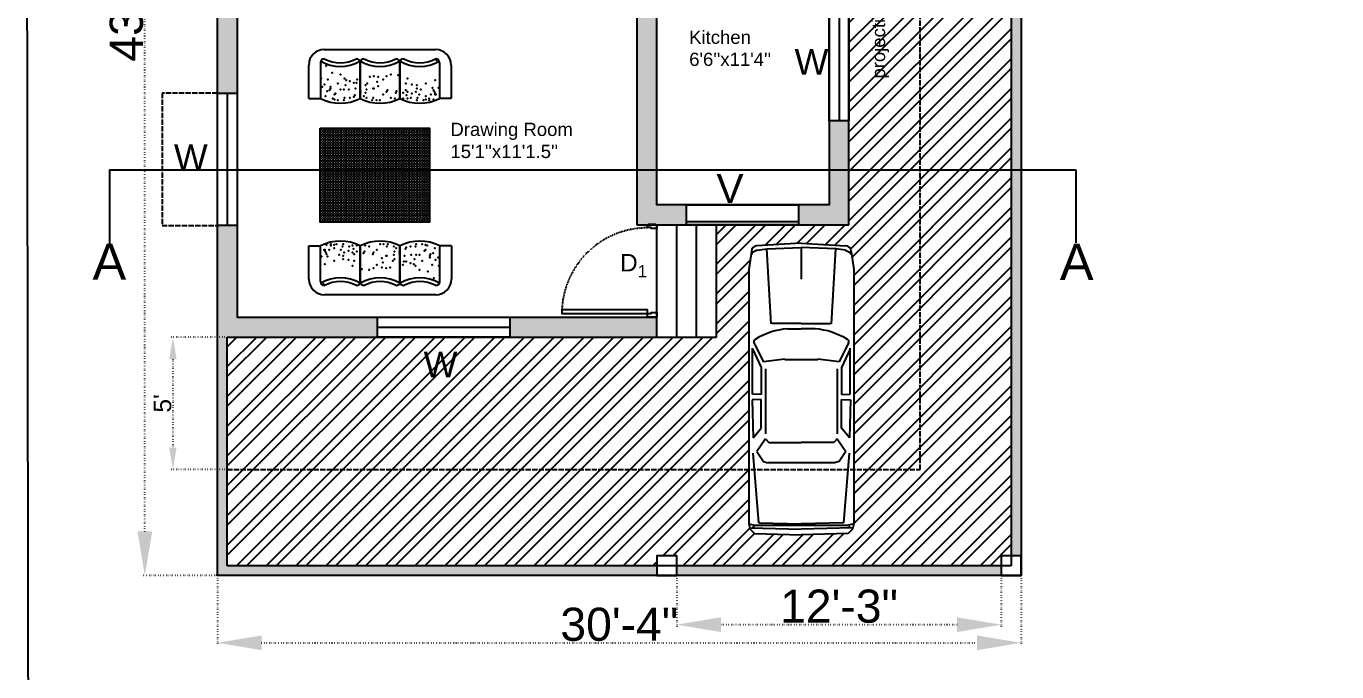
# Model space of a CAD drawing. Header units: millimetres. Extents: x 1028 to 3951, y -866 to 975.
# Drawn here: x 2696 to 3289, y 340 to 632 of the extents above; entities that cross this region are included whole.
import ezdxf

# ---------------------------------------------------------------- set-up
doc = ezdxf.new("R2010")
doc.units = ezdxf.units.MM
for name, pattern in [('ACAD_ISO02W100', [15, 12, -3]), ('ACAD_ISO07W100', [3, 0, -3]), ('HIDDEN4', [0.09375, 0.0625, -0.03125])]:
    doc.linetypes.add(name, pattern=pattern)
doc.layers.get('Defpoints').update_dxf_attribs({"color": 6})
for name, color, linetype in [('column', 84, 'Continuous'), ('dimenction', 4, 'Continuous'), ('key words', 181, 'Continuous'), ('stares cass', 10, 'Continuous'), ('text', 6, 'Continuous'), ('wall', 15, 'Continuous'), ('windows', 50, 'Continuous')]:
    doc.layers.add(name, color=color, linetype=linetype)
doc.styles.get("Standard").update_dxf_attribs({"font": 'arial.ttf'})
doc.dimstyles.new('0', dxfattribs={"dimtxt": 2.5, "dimasz": 2.5, "dimexe": 1.25, "dimexo": 0.625, "dimtad": 1, "dimlunit": 4, "dimtxsty": 'Standard', "dimcen": 2.5, "dimclrt": 256, "dimadec": 0, "dimazin": 0, "dimtfac": 1, "dimtmove": 0, "dimatfit": 3, "dimfxl": 1, "dimarcsym": 0})

# ---------------------------------------------------------------- blocks, each defined once
blk = doc.blocks.new('A$C7CE94E22')
for p, q in [((152, 1880), (483, 1930)), ((483, 1930), (5156, 1930)), ((5156, 1933), (5182, 1831)), ((5156, 1930), (5258, 1905)), ((0, 965), (46, 1783)), ((127, 1778), (102, 1600)), ((127, 1778), (164, 1852)), ((1833, 1835), (2182, 1660)), ((2773, 1863), (1928, 1862)), ((1942, 1862), (2286, 1702)), ((2286, 1702), (2779, 1702)), ((2779, 1702), (2773, 1863)), ((2870, 1702), (2876, 1867)), ((3404, 1702), (2870, 1702)), ((2876, 1867), (3576, 1852)), ((3576, 1852), (3403, 1708)), ((3594, 1625), (3831, 1786)), ((3831, 1786), (4011, 1659)), ((5140, 1747), (3861, 1854)), ((5140, 1747), (5156, 965)), ((5182, 1831), (5232, 1856)), ((5182, 102), (5182, 1829)), ((5232, 1905), (5258, 965)), ((5258, 1905), (5334, 1829)), ((5334, 1829), (5359, 965)), ((102, 1600), (76, 965)), ((1480, 1518), (102, 1600)), ((1473, 965), (1473, 1499)), ((2311, 1626), (3505, 1626)), ((3594, 1625), (3664, 1563)), ((3664, 1563), (3664, 965)), ((4011, 1659), (4037, 1577)), ((4037, 1577), (4037, 356)), ((1575, 1219), (1575, 965)), ((2134, 660), (2134, 1270)), ((0, 965), (46, 147)), ((102, 330), (76, 965)), ((76, 965), (660, 965)), ((1473, 965), (1473, 432)), ((1575, 711), (1575, 965)), ((3664, 368), (3664, 965)), ((5140, 183), (5156, 965)), ((5232, 25), (5258, 965)), ((5334, 102), (5359, 965)), ((1480, 412), (102, 330)), ((127, 152), (102, 330)), ((1833, 95), (2182, 270)), ((2311, 305), (3505, 305)), ((3594, 305), (3664, 368)), ((3594, 305), (3831, 145)), ((3831, 145), (4011, 272)), ((4011, 272), (4037, 353)), ((127, 152), (164, 79)), ((152, 51), (483, 0)), ((2773, 68), (1928, 69)), ((1942, 69), (2286, 229)), ((2286, 229), (2779, 228)), ((2779, 228), (2773, 68)), ((3404, 229), (2870, 229)), ((2870, 229), (2876, 64)), ((2876, 64), (3576, 79)), ((3576, 79), (3403, 223)), ((5140, 186), (3861, 78)), ((5156, 0), (5182, 102)), ((5156, 0), (5258, 25)), ((5182, 102), (5232, 76)), ((5258, 25), (5334, 102)), ((483, 0), (5156, 0))]:
    blk.add_line(p, q)
for centre, radius, start, end in [((147, 1778), 102, 90, 176.9872), ((209, 1829), 50.8, 90, 153.4349), ((2929, 1102), 1362, 148.4362, 175.0621), ((1813, 1788), 50.8, 66.8743, 148.4362), ((11711, 276), 9629, 171.733, 174.0736), ((2929, 828), 1362, 184.9379, 211.5638), ((11711, 1655), 9629, 185.9264, 188.267), ((147, 152), 102, 183.0128, 270), ((209, 102), 50.8, 206.5651, 270), ((1813, 142), 50.8, 211.5638, 293.1257)]:
    blk.add_arc(centre, radius, start, end)
blk = doc.blocks.new('A$C47695EF5')
for p, q in [((0.2, 0.69), (1.63, 0.69)), ((0.2, 0.69), (1.63, 0.69)), ((0.15, 0.52), (0.15, 0.06)), ((0.15, 0.52), (0.15, 0.06)), ((0.159, 0.548), (0.161, 0.545)), ((0.159, 0.548), (0.161, 0.545)), ((0.66, 0.52), (0.66, 0.06)), ((0.66, 0.06), (0.66, 0.52)), ((0.66, 0.52), (0.66, 0.06)), ((0.66, 0.06), (0.66, 0.52)), ((1.17, 0.52), (1.17, 0.06)), ((1.17, 0.06), (1.17, 0.52)), ((1.17, 0.52), (1.17, 0.06)), ((1.17, 0.06), (1.17, 0.52)), ((1.626, 0.565), (1.646, 0.545)), ((1.68, 0.52), (1.68, 0.06)), ((1.68, 0.52), (1.68, 0.06)), ((0, 0.06), (0, 0.49)), ((0, 0.06), (0, 0.49)), ((1.83, 0.49), (1.83, 0.06)), ((1.83, 0.49), (1.83, 0.06)), ((0, 0.06), (0.15, 0.06)), ((0, 0.06), (0.15, 0.06)), ((1.83, 0.06), (1.68, 0.06)), ((1.83, 0.06), (1.68, 0.06))]:
    blk.add_line(p, q)
for centre, radius, start, end in [((0.2, 0.49), 0.2, 90, 180), ((0.2, 0.49), 0.2, 90, 180), ((1.63, 0.49), 0.2, 0, 90), ((1.63, 0.49), 0.2, 0, 90), ((0.2, 0.52), 0.05, 90, 180), ((0.2, 0.52), 0.05, 90, 180), ((0.405, 0.965), 0.495, 239.4911, 300.5089), ((0.405, 0.965), 0.495, 239.4911, 300.5089), ((0.405, 0.965), 0.445, 242.5861, 297.4139), ((0.405, 0.965), 0.445, 242.5861, 297.4139), ((0.61, 0.52), 0.05, 0, 90), ((0.61, 0.52), 0.05, 0, 90), ((0.71, 0.52), 0.05, 90, 180), ((0.71, 0.52), 0.05, 90, 180), ((0.915, 0.965), 0.495, 239.4911, 300.5089), ((0.915, 0.965), 0.495, 239.4911, 300.5089), ((0.915, 0.965), 0.445, 242.5861, 297.4139), ((0.915, 0.965), 0.445, 242.5861, 297.4139), ((1.12, 0.52), 0.05, 0, 90), ((1.12, 0.52), 0.05, 0, 90), ((1.22, 0.52), 0.05, 90, 180), ((1.22, 0.52), 0.05, 90, 180), ((1.425, 0.965), 0.495, 239.4911, 300.5089), ((1.425, 0.965), 0.495, 239.4911, 300.5089), ((1.425, 0.965), 0.445, 242.5861, 297.4139), ((1.425, 0.965), 0.445, 242.5861, 297.4139), ((1.63, 0.52), 0.05, 0, 90), ((1.63, 0.52), 0.05, 0, 90), ((0.405, 0.572), 0.572, 243.519, 296.481), ((0.405, 0.572), 0.572, 243.519, 296.481), ((0.915, 0.572), 0.572, 243.519, 296.481), ((0.915, 0.572), 0.572, 243.519, 296.481), ((1.425, 0.572), 0.572, 243.519, 296.481), ((1.425, 0.572), 0.572, 243.519, 296.481)]:
    blk.add_arc(centre, radius, start, end)
for p in [(0.224, 0.478), (0.224, 0.478), (0.3, 0.392), (0.3, 0.392), (0.408, 0.37), (0.408, 0.37), (0.785, 0.338), (0.785, 0.338), (0.838, 0.349), (0.838, 0.349), (0.892, 0.338), (0.892, 0.338), (1, 0.349), (1, 0.349), (1.054, 0.37), (1.054, 0.37), (1.151, 0.36), (1.151, 0.36), (0.16, 0.317), (0.16, 0.317), (0.171, 0.209), (0.171, 0.209), (0.203, 0.241), (0.203, 0.241), (0.246, 0.306), (0.246, 0.306), (0.278, 0.209), (0.278, 0.209), (0.278, 0.187), (0.278, 0.187), (0.375, 0.252), (0.375, 0.252), (0.408, 0.177), (0.408, 0.177), (0.451, 0.177), (0.451, 0.177), (0.461, 0.317), (0.461, 0.317), (0.472, 0.23), (0.472, 0.23), (0.483, 0.295), (0.483, 0.295), (0.515, 0.177), (0.515, 0.177), (0.526, 0.284), (0.526, 0.284), (0.58, 0.263), (0.58, 0.263), (0.601, 0.187), (0.601, 0.187), (0.612, 0.263), (0.612, 0.263), (0.623, 0.306), (0.623, 0.306), (0.731, 0.23), (0.731, 0.23), (0.741, 0.177), (0.741, 0.177), (0.752, 0.252), (0.752, 0.252), (0.828, 0.187), (0.828, 0.187), (0.838, 0.187), (0.838, 0.187), (0.881, 0.273), (0.881, 0.273), (0.892, 0.22), (0.892, 0.22), (0.957, 0.306), (0.957, 0.306), (1.248, 0.252), (1.248, 0.252), (1.269, 0.317), (1.269, 0.317), (1.323, 0.241), (1.323, 0.241), (1.388, 0.23), (1.388, 0.23), (1.388, 0.187), (1.388, 0.187), (1.442, 0.177), (1.442, 0.177), (1.506, 0.252), (1.506, 0.252), (1.592, 0.198), (1.592, 0.198), (1.625, 0.295), (1.625, 0.295), (1.668, 0.198), (1.668, 0.198), (0.214, 0.09), (0.214, 0.09), (0.235, 0.155), (0.235, 0.155), (0.268, 0.166), (0.268, 0.166), (0.311, 0.058), (0.311, 0.058), (0.332, 0.112), (0.332, 0.112), (0.332, 0.047), (0.332, 0.047), (0.343, 0.123), (0.343, 0.123), (0.375, 0.037), (0.375, 0.037), (0.451, 0.037), (0.451, 0.037), (0.461, 0.069), (0.461, 0.069), (0.526, 0.069), (0.526, 0.069), (0.58, 0.08), (0.58, 0.08), (0.591, 0.101), (0.591, 0.101), (0.666, 0.155), (0.666, 0.155), (0.666, 0.134), (0.666, 0.134), (0.709, 0.09), (0.709, 0.09), (0.731, 0.134), (0.731, 0.134), (0.741, 0.069), (0.741, 0.069), (0.817, 0.037), (0.817, 0.037), (0.828, 0.069), (0.828, 0.069), (0.871, 0.037), (0.871, 0.037), (0.914, 0.037), (0.914, 0.037), (0.957, 0.112), (0.957, 0.112), (1, 0.144), (1, 0.144), (1.011, 0.166), (1.011, 0.166), (1.054, 0.069), (1.054, 0.069), (1.108, 0.058), (1.108, 0.058), (1.118, 0.134), (1.118, 0.134), (1.129, 0.155), (1.129, 0.155), (1.215, 0.134), (1.215, 0.134), (1.215, 0.058), (1.215, 0.058), (1.248, 0.166), (1.248, 0.166), (1.258, 0.101), (1.258, 0.101), (1.269, 0.144), (1.269, 0.144), (1.269, 0.058), (1.269, 0.058), (1.312, 0.069), (1.312, 0.069), (1.323, 0.123), (1.323, 0.123), (1.377, 0.144), (1.377, 0.144), (1.388, 0.037), (1.388, 0.037), (1.399, 0.069), (1.399, 0.069), (1.42, 0.112), (1.42, 0.112), (1.474, 0.037), (1.474, 0.037), (1.506, 0.09), (1.506, 0.09), (1.506, 0.047), (1.506, 0.047), (1.549, 0.058), (1.549, 0.058), (1.549, 0.037), (1.549, 0.037), (1.571, 0.112), (1.571, 0.112), (1.603, 0.166), (1.603, 0.166), (1.603, 0.047), (1.603, 0.047), (1.614, 0.144), (1.614, 0.144), (1.625, 0.123), (1.625, 0.123), (1.625, 0.112), (1.625, 0.112), (1.635, 0.112), (1.635, 0.112)]:
    blk.add_point(p)
blk = doc.blocks.new('*D12')
at = {"layer": 'Defpoints', "color": 0, "linetype": 'ACAD_ISO07W100', "ltscale": 0.2, "transparency": 16777216}
for p in [(2782.2, 383.43), (3146.2, 383.43), (3146.2, 353.01)]:
    blk.add_point(p, dxfattribs=at)
at = {"layer": 'dimenction', "color": 0, "linetype": 'ACAD_ISO07W100', "lineweight": -2, "ltscale": 0.2, "transparency": 16777216}
for p, q in [((2782.2, 382.8), (2782.2, 351.76)), ((3146.2, 382.8), (3146.2, 351.76)), ((2802.2, 353.01), (3126.2, 353.01))]:
    blk.add_line(p, q, dxfattribs=at)
at = {"layer": 'dimenction', "color": 0, "linetype": 'ACAD_ISO07W100', "ltscale": 0.2, "transparency": 16777216}
for points in [[(2802.2, 356.35), (2802.2, 349.68), (2782.2, 353.01)], [(3126.2, 356.35), (3126.2, 349.68), (3146.2, 353.01)]]:
    blk.add_solid(points, dxfattribs=at)
at = {"layer": 'dimenction', "linetype": 'ACAD_ISO07W100', "ltscale": 0.2, "transparency": 16777216, "insert": (2964.2, 361.3), "char_height": 15, "attachment_point": 5}
blk.add_mtext('30\'-4"', dxfattribs=at)
blk = doc.blocks.new('*D13')
at = {"layer": 'Defpoints', "color": 0, "linetype": 'ACAD_ISO07W100', "ltscale": 0.2, "transparency": 16777216}
for p in [(2749.33, 902.43), (2782.2, 902.43), (2782.2, 383.43)]:
    blk.add_point(p, dxfattribs=at)
at = {"layer": 'dimenction', "color": 0, "linetype": 'ACAD_ISO07W100', "lineweight": -2, "ltscale": 0.2, "transparency": 16777216}
for p, q in [((2781.57, 902.43), (2748.08, 902.43)), ((2749.33, 403.43), (2749.33, 882.43)), ((2781.57, 383.43), (2748.08, 383.43))]:
    blk.add_line(p, q, dxfattribs=at)
at = {"layer": 'dimenction', "color": 0, "linetype": 'ACAD_ISO07W100', "ltscale": 0.2, "transparency": 16777216}
for points in [[(2746, 882.43), (2752.67, 882.43), (2749.33, 902.43)], [(2746, 403.43), (2752.67, 403.43), (2749.33, 383.43)]]:
    blk.add_solid(points, dxfattribs=at)
at = {"layer": 'dimenction', "linetype": 'ACAD_ISO07W100', "ltscale": 0.2, "transparency": 16777216, "insert": (2741.05, 642.93), "char_height": 15, "attachment_point": 5, "rotation": 90}
blk.add_mtext('43\'-3"', dxfattribs=at)
blk = doc.blocks.new('*D14')
at = {"layer": 'Defpoints', "color": 0, "linetype": 'ACAD_ISO07W100', "ltscale": 0.2, "transparency": 16777216}
for p in [(2990.2, 383.43), (3137.2, 383.43), (2990.2, 361.22)]:
    blk.add_point(p, dxfattribs=at)
at = {"layer": 'dimenction', "color": 0, "linetype": 'ACAD_ISO07W100', "lineweight": -2, "ltscale": 0.2, "transparency": 16777216}
for p, q in [((2990.2, 382.8), (2990.2, 359.97)), ((3137.2, 382.8), (3137.2, 359.97)), ((3117.2, 361.22), (3010.2, 361.22))]:
    blk.add_line(p, q, dxfattribs=at)
at = {"layer": 'dimenction', "color": 0, "linetype": 'ACAD_ISO07W100', "ltscale": 0.2, "transparency": 16777216}
for points in [[(3010.2, 364.56), (3010.2, 357.89), (2990.2, 361.22)], [(3117.2, 364.56), (3117.2, 357.89), (3137.2, 361.22)]]:
    blk.add_solid(points, dxfattribs=at)
at = {"layer": 'dimenction', "linetype": 'ACAD_ISO07W100', "ltscale": 0.2, "transparency": 16777216, "insert": (3063.7, 369.51), "char_height": 15, "attachment_point": 5}
blk.add_mtext('12\'-3"', dxfattribs=at)
blk = doc.blocks.new('*D15')
at = {"layer": 'Defpoints', "color": 0, "linetype": 'ACAD_ISO07W100', "ltscale": 0.2, "transparency": 16777216}
for p in [(2786.7, 491.43), (2762.06, 431.43), (2786.7, 431.43)]:
    blk.add_point(p, dxfattribs=at)
at = {"layer": 'dimenction', "color": 0, "linetype": 'ACAD_ISO07W100', "lineweight": -2, "ltscale": 0.2, "transparency": 16777216}
for p, q in [((2786.07, 491.43), (2760.81, 491.43)), ((2762.06, 481.43), (2762.06, 441.43)), ((2786.07, 431.43), (2760.81, 431.43))]:
    blk.add_line(p, q, dxfattribs=at)
at = {"layer": 'dimenction', "color": 0, "linetype": 'ACAD_ISO07W100', "ltscale": 0.2, "transparency": 16777216}
for points in [[(2760.39, 481.43), (2763.72, 481.43), (2762.06, 491.43)], [(2760.39, 441.43), (2763.72, 441.43), (2762.06, 431.43)]]:
    blk.add_solid(points, dxfattribs=at)
at = {"layer": 'dimenction', "linetype": 'ACAD_ISO07W100', "ltscale": 0.2, "transparency": 16777216, "insert": (2757.36, 461.43), "char_height": 8, "attachment_point": 5, "rotation": 90}
blk.add_mtext("5'", dxfattribs=at)

msp = doc.modelspace()

# ---------------------------------------------------------------- hatches: boundary and pattern name
at = {"true_color": 0x7aafdf}
h = msp.add_hatch(dxfattribs=at)
h.set_pattern_fill('CLAY', color=143)
h.set_pattern_definition([(0, (2725.6543, 349.681), (0, 4.7625), []), (0, (2725.6543, 350.475), (0, 4.7625), []), (0, (2725.6543, 351.2686), (0, 4.7625), []), (0, (2725.6543, 352.856), (0, 4.7625), [4.7625, -3.175])])
h.paths.add_polyline_path([(3146.197, 902.43), (2782.197, 902.43), (2782.197, 879.603), (2791.197, 879.603), (2791.197, 893.43), (2851.197, 893.43), (2851.197, 862.683), (2851.197, 862.683), (2851.197, 860.91), (2855.697, 860.91), (2855.697, 897.93), (2972.197, 897.93), (2972.197, 893.225), (2981.197, 893.225), (2981.197, 893.43), (3137.197, 893.43), (3137.197, 747.43), (3137.197, 738.43), (3141.697, 738.43), (3141.697, 700.035), (3146.197, 700.035)])
h.paths.add_polyline_path([(2791.197, 850.443), (2789.442, 850.443), (2782.197, 850.443), (2782.197, 827.658), (2791.197, 827.658), (2791.197, 831.93), (2851.197, 831.93), (2851.197, 830.727), (2851.197, 830.727), (2851.197, 829.236), (2855.697, 829.236), (2855.697, 839.634), (2851.197, 839.634), (2851.197, 837.861), (2851.197, 836.43), (2791.197, 836.43)], flags=17)
h.paths.add_polyline_path([(2791.197, 786.93), (2855.697, 786.93), (2867.273, 786.93), (2867.273, 795.93), (2855.697, 795.93), (2855.697, 811.344), (2851.197, 811.344), (2851.197, 809.854), (2851.197, 795.93), (2791.197, 795.93), (2791.197, 798.498), (2789.442, 798.498), (2782.197, 798.498), (2782.197, 602), (2791.197, 602)])
h.paths.add_polyline_path([(2940.388, 795.93), (2927.273, 795.93), (2927.273, 786.93), (2940.388, 786.93)], flags=17)
h.paths.add_polyline_path([(2981.197, 833.225), (2972.197, 833.225), (2972.197, 795.93), (2972.197, 779.239), (2981.197, 779.239)], flags=17)
h.paths.add_polyline_path([(2981.197, 738.43), (3034.256, 738.43), (3034.256, 747.43), (2981.197, 747.43), (2981.197, 751.172), (2972.197, 751.172), (2972.197, 738.43), (2972.197, 687.33), (2972.197, 683.588), (2981.197, 683.588), (2981.197, 687.33), (3059.197, 687.33), (3059.197, 649.42), (3068.197, 649.42), (3068.197, 696.33), (3068.197, 738.43), (3077.197, 738.43), (3077.197, 747.43), (3055.532, 747.43), (3055.532, 738.43), (3059.197, 738.43), (3059.197, 696.33), (2981.197, 696.33)])
h.paths.add_polyline_path([(2981.197, 655.521), (2972.197, 655.521), (2972.197, 642.93), (2972.197, 567.148), (2981.197, 567.148)])
h.paths.add_polyline_path([(2981.197, 567.148), (2972.197, 567.148), (2972.197, 542.326), (2977.403, 542.326), (2977.403, 542.582), (2981.197, 542.582), (2981.197, 542.33), (2994.697, 542.33), (2994.697, 551.33), (2981.197, 551.33)])
h.paths.add_polyline_path([(3068.197, 567.148), (3059.197, 567.148), (3059.197, 551.33), (3045.335, 551.33), (3045.335, 542.329), (3059.197, 542.33), (3068.197, 542.33)])
h.paths.add_polyline_path([(3068.197, 589.42), (3059.197, 589.42), (3059.197, 567.148), (3068.197, 567.148)])
h.paths.add_polyline_path([(3146.197, 700.035), (3141.697, 700.035), (3141.697, 567.148), (3146.197, 567.148)])
h.paths.add_polyline_path([(3146.197, 567.148), (3141.697, 567.148), (3141.697, 392.43), (3146.197, 392.43)])
h.paths.add_polyline_path([(3137.197, 387.93), (2990.197, 387.93), (2990.197, 383.43), (3137.197, 383.43)])
h.paths.add_polyline_path([(2981.197, 387.93), (2786.697, 387.93), (2786.697, 491.43), (2854.7, 491.43), (2854.7, 500.429), (2791.197, 500.43), (2791.197, 542), (2782.197, 542), (2782.197, 383.43), (2981.197, 383.43)])
h.paths.add_polyline_path([(2981.197, 500.427), (2914.7, 500.428), (2914.7, 491.43), (2981.197, 491.43)], flags=17)
at = {"true_color": 0x58ba48}
h = msp.add_hatch(dxfattribs=at)
h.set_pattern_fill('ANSI32', color=85)
h.set_pattern_definition([(45, (2725.654, 349.681), (-6.7352, 6.7352), []), (45, (2730.144, 349.681), (-6.7352, 6.7352), [])])
h.paths.add_polyline_path([(3068.197, 567.148), (3068.197, 542.33), (3059.197, 542.33), (3008.197, 542.327), (3008.197, 491.43), (2981.197, 491.43), (2786.697, 491.43), (2786.697, 387.93), (2981.197, 387.93), (2981.197, 392.43), (2990.197, 392.43), (2990.197, 387.93), (3137.197, 387.93), (3137.197, 392.43), (3141.697, 392.43), (3141.697, 567.148)])
h.paths.add_polyline_path([(3022.837, 522.082), (3024.091, 530.234, -0.410018), (3026.444, 532.845), (3046.619, 533.973), (3066.778, 532.846, -0.4119223), (3069.147, 530.234), (3070.401, 522.082), (3070.401, 406.913), (3070.398, 406.912), (3069.775, 404.423), (3067.898, 402.545), (3046.619, 401.92), (3025.34, 402.545), (3023.463, 404.423), (3022.837, 406.926)], flags=16)
h.paths.add_polyline_path([(3024.404, 463.108), (3028.47, 463.252), (3028.47, 450.304), (3024.781, 445.862)], flags=0)
h.paths.add_polyline_path([(3024.51, 465.64), (3024.529, 486.122), (3028.47, 477.647), (3028.455, 465.493)], flags=0)
h.paths.add_polyline_path([(3026.407, 439.577), (3030.353, 445.429), (3031.901, 443.702), (3046.619, 443.702), (3061.337, 443.702), (3062.885, 445.429), (3066.831, 439.577), (3063.703, 435.15), (3061.692, 434.51), (3031.546, 434.51), (3029.535, 435.15)], flags=0)
h.paths.add_polyline_path([(3025.34, 406.301), (3067.951, 406.301), (3068.592, 405.017), (3046.619, 404.423), (3024.698, 405.015)], flags=0)
h.paths.add_polyline_path([(3025.683, 490.377, -0.1130104), (3039.87, 495.171), (3046.619, 495.171), (3053.368, 495.171, -0.1130104), (3067.555, 490.377, -0.3717076), (3068.051, 488.819), (3063.746, 480.205, 0.0102129), (3054.129, 481.402), (3039.109, 481.402, 0.0102129), (3029.492, 480.205), (3025.254, 488.686, -0.4061319)], flags=0)
h.paths.add_polyline_path([(3030.973, 531.47), (3046.619, 532.095), (3062.265, 531.47), (3060.249, 497.674), (3046.619, 497.674), (3032.989, 497.674)], flags=0)
h.paths.add_polyline_path([(3064.769, 463.252), (3068.834, 463.108), (3068.457, 445.862), (3064.769, 450.304)], flags=0)
h.paths.add_polyline_path([(3064.783, 465.493), (3064.769, 477.647), (3068.71, 486.122), (3068.728, 465.64)], flags=0)
h.paths.add_polyline_path([(3141.697, 700.035), (3100.413, 700.035), (3100.413, 567.148), (3141.697, 567.148)], flags=17)
h.paths.add_polyline_path([(3100.413, 700.035), (3141.697, 700.035), (3141.697, 738.43), (3068.197, 738.43), (3068.197, 696.33), (3068.197, 567.148), (3100.413, 567.148)])
h.paths.add_polyline_path([(2872.458, 466.87), (2893.636, 466.87), (2893.636, 490.868), (2872.458, 490.868)], flags=24)
h.paths.add_polyline_path([(3087.871, 606.492), (3087.871, 662.289), (3075.507, 662.289), (3075.507, 606.492)], flags=24)
at = {"ltscale": 0.2, "true_color": 0xafd9aa}
h = msp.add_hatch(dxfattribs=at)
h.set_pattern_fill('ANGLE', color=9, scale=0.17)
h.set_pattern_definition([(0, (2562.7076, 139.018), (0, 1.18745), [0.8636, -0.32385]), (90, (2562.7076, 139.018), (-1.18745, 7e-17), [0.8636, -0.32385])])
h.paths.add_polyline_path([(2828.768, 586.026), (2828.768, 543.473), (2878.186, 543.473), (2878.186, 586.026)])

# ---------------------------------------------------------------- linework, layer by layer
at = {"color": 7, "true_color": 0xffffff}
msp.add_lwpolyline([(2695.624, 972.164), (3949.499, 975.366), (3950.966, -0.972), (2697.092, -4.174)], close=True, dxfattribs=at)
at = {"color": 7, "ltscale": 0.2, "true_color": 0xffffff}
msp.add_lwpolyline([(2828.768, 586.026), (2878.186, 586.026), (2878.186, 543.473), (2828.768, 543.473)], close=True, dxfattribs=at)
at = {"color": 30, "true_color": 0xf8991e}
for points in [[(2981.197, 542.326), (2981.197, 540.639), (2978.668, 540.639), (2978.668, 541.152), (2976.982, 541.152), (2976.982, 542.326)], [(2976.982, 542.326), (2981.197, 542.326)], [(2976.982, 500.686), (2976.982, 503.802), (2938.202, 503.802), (2938.202, 502.116), (2976.982, 502.116), (2978.668, 502.116), (2978.668, 502.629), (2981.197, 502.629), (2981.197, 500.686)], [(2976.982, 500.686), (2981.197, 500.686)]]:
    msp.add_lwpolyline(points, dxfattribs=at)
for points in [[(2980.775, 542.582), (2980.775, 542.326), (2977.403, 542.326), (2977.403, 542.582)], [(2980.775, 500.686), (2980.775, 500.43), (2977.403, 500.43), (2977.403, 500.686)]]:
    msp.add_lwpolyline(points, close=True, dxfattribs=at)
at = {"color": 30, "linetype": 'HIDDEN4', "true_color": 0xf8991e}
msp.add_arc((2976.982, 502.116), 38.816, 90, 177.510447, dxfattribs=at)
at = {"layer": 'column', "color": 85, "ltscale": 0.2, "true_color": 0x58ba48}
for points in [[(2981.197, 383.43), (2990.197, 383.43), (2990.197, 392.43), (2981.197, 392.43)], [(3137.197, 383.43), (3146.197, 383.43), (3146.197, 392.43), (3137.197, 392.43)]]:
    msp.add_lwpolyline(points, close=True, dxfattribs=at)
at = {"layer": 'dimenction', "color": 4, "linetype": 'ACAD_ISO02W100', "ltscale": 0.2}
for points in [[(3100.413, 431.43), (3100.413, 700.035), (3146.197, 700.035)], [(2782.197, 602), (2757.129, 602), (2757.129, 542), (2782.197, 542)], [(2786.697, 431.43), (3100.413, 431.43)]]:
    msp.add_lwpolyline(points, dxfattribs=at)
at = {"layer": 'dimenction', "color": 4, "ltscale": 0.2}
for points in [[(2733.295, 567.148), (3170.962, 567.148)], [(2733.295, 567.148), (2733.295, 533.547)], [(3170.962, 567.148), (3170.962, 534.148)]]:
    msp.add_lwpolyline(points, dxfattribs=at)
at = {"layer": 'stares cass', "color": 2, "ltscale": 0.2, "true_color": 0xf1eb1f}
for points in [[(3063.697, 649.42), (3063.697, 589.42)], [(2786.697, 602), (2786.697, 542)], [(2854.7, 495.93), (2914.7, 495.93)]]:
    msp.add_lwpolyline(points, dxfattribs=at)
at = {"layer": 'stares cass', "color": 1, "ltscale": 0.2}
for points in [[(2981.197, 491.43), (2981.197, 542.33), (2981.197, 542.33)], [(2981.197, 542.33), (3008.197, 542.33)], [(2990.197, 491.43), (2990.197, 542.33)], [(2999.197, 491.43), (2999.197, 542.33)], [(3008.197, 491.43), (3008.197, 542.33)], [(2981.197, 491.43), (3008.197, 491.43)]]:
    msp.add_lwpolyline(points, dxfattribs=at)
at = {"layer": 'wall', "color": 47, "ltscale": 0.2, "true_color": 0x7c6c5f}
for p, q in [((3141.697, 738.43), (3141.697, 387.93)), ((3068.197, 542.33), (3068.197, 696.33)), ((2981.197, 542.326), (3059.197, 542.33)), ((2981.197, 491.43), (2981.197, 542.326)), ((3059.197, 542.33), (3059.197, 542.33)), ((3059.197, 542.33), (3068.197, 542.33)), ((2791.197, 500.43), (2791.197, 500.43)), ((2786.697, 387.93), (2786.697, 491.43)), ((2786.697, 491.43), (2981.197, 491.43)), ((2981.197, 491.43), (2981.197, 491.43)), ((2981.197, 491.43), (2981.197, 491.43)), ((2981.197, 491.43), (2981.197, 491.43)), ((2981.197, 491.43), (2981.197, 491.43)), ((3141.697, 387.93), (2786.697, 387.93))]:
    msp.add_line(p, q, dxfattribs=at)
for points in [[(2782.197, 902.43), (3146.197, 902.43), (3146.197, 383.43), (2782.197, 383.43)], [(3059.197, 542.33), (3059.197, 542.33)], [(3068.197, 531.93), (3068.197, 531.93)]]:
    msp.add_lwpolyline(points, close=True, dxfattribs=at)
for points in [[(2791.197, 831.93), (2791.197, 795.93), (2851.197, 795.93), (2851.197, 811.344), (2855.697, 811.344), (2855.697, 795.93), (2940.388, 795.93), (2940.388, 786.93), (2855.697, 786.93), (2791.197, 786.93), (2791.197, 500.43), (2981.197, 500.427), (2981.197, 500.427), (2981.197, 500.427)], [(3059.197, 738.43), (3059.197, 696.33), (2981.197, 696.33), (2981.197, 738.43), (3034.256, 738.43), (3034.256, 747.43), (2981.197, 747.43), (2981.197, 751.172), (2972.197, 751.172), (2972.197, 738.43), (2972.197, 687.33), (2972.197, 683.588), (2981.197, 683.588), (2981.197, 687.33), (3059.197, 687.33), (3059.197, 687.33), (3059.197, 687.33), (3059.197, 551.33), (2981.197, 551.33), (2981.197, 655.521), (2972.197, 655.521), (2972.197, 642.93), (2972.197, 542.326)], [(2972.197, 542.326), (2981.197, 542.326)]]:
    msp.add_lwpolyline(points, dxfattribs=at)
at = {"layer": 'windows', "color": 2, "ltscale": 0.2, "true_color": 0xf1eb1f}
for points in [[(3059.197, 649.42), (3068.197, 649.42), (3068.197, 589.42), (3059.197, 589.42), (3059.197, 649.42)], [(2782.197, 602), (2791.197, 602), (2791.197, 542), (2782.197, 542), (2782.197, 602)], [(2994.697, 542.33), (2994.697, 551.33), (3045.335, 551.33), (3045.335, 542.329), (2994.697, 542.329)], [(2994.697, 543.766), (3045.335, 543.769)], [(2854.7, 491.43), (2854.7, 500.43), (2914.7, 500.43), (2914.7, 491.43), (2854.7, 491.43)]]:
    msp.add_lwpolyline(points, dxfattribs=at)

# ---------------------------------------------------------------- block references
at = {"xscale": 35.24082085492331, "yscale": 35.24082085492331, "zscale": 35.24082085492331}
msp.add_blockref('A$C47695EF5', (2823.566, 597.405), dxfattribs=at)
for name, p, xscale, yscale, zscale, rotation in [('A$C47695EF5', (2888.144, 534.925), 35.24082085492331, 35.24082085492331, 35.24082085492331, 180), ('A$C7CE94E22', (3022.837, 533.973), 0.02463956771927751, 0.02463956771927751, 0.02463956771927751, 270)]:
    msp.add_blockref(name, p, dxfattribs=dict(xscale=xscale, yscale=yscale, zscale=zscale, rotation=rotation))

# ---------------------------------------------------------------- texts
at = {"layer": 'dimenction', "color": 4, "ltscale": 0.2, "char_height": 16.373, "attachment_point": 1}
for insert in [(2725.654, 533.841), (3163.7, 533.75)]:
    msp.add_mtext_dynamic_manual_height_columns('A', width=20.83755, gutter_width=81.866, heights=[0], dxfattribs=dict(at, insert=insert))
at = {"layer": 'key words', "color": 152, "ltscale": 0.2, "attachment_point": 1}
for s, width, gutter_width, insert, char_height in [('{\\C6;W}', 18.41158, 58.228, (3043.559, 621.963), 11.6456), ('{\\C6;W}', 18.41158, 58.228, (2762.488, 578.793), 11.6456), ('{\\C6;V}', 15.3485, 66.023, (3008.197, 565.349), 13.2045), ('{\\C6;W}', 18.41158, 58.228, (2875.568, 484.874), 11.6456)]:
    msp.add_mtext_dynamic_manual_height_columns(s, width=width, gutter_width=gutter_width, heights=[0], dxfattribs=dict(at, insert=insert, char_height=char_height))
at = {"layer": 'key words', "color": 6, "ltscale": 0.2, "insert": (2964.552, 529.127), "char_height": 7.91005, "attachment_point": 1}
msp.add_mtext_dynamic_manual_height_columns('\\A1;D{\\H0.7x;\\S^ 1;}', width=7.91005, gutter_width=39.55, heights=[0], dxfattribs=at)
at = {"layer": 'text', "color": 6, "ltscale": 0.2, "insert": (3078.571, 608.544), "char_height": 6, "attachment_point": 1, "rotation": 90}
msp.add_mtext_dynamic_manual_height_columns("projection 2'6''", width=65.87777, gutter_width=12.5, heights=[0], dxfattribs=at)
at = {"layer": 'text', "color": 6, "ltscale": 0.2, "char_height": 6, "attachment_point": 1}
for s, width, heights, insert in [("Kitchen\\P6'6''x11'4''", 50.24368, [26.553], (2995.843, 630.277)), ("Drawing Room\\P15'1''x11'1.5''", 78.13122, [0], (2887.732, 588.546))]:
    msp.add_mtext_dynamic_manual_height_columns(s, width=width, gutter_width=12.5, heights=heights, dxfattribs=dict(at, insert=insert))

# ---------------------------------------------------------------- dimensions: what is measured, and where the dimension line sits
at = {"layer": 'dimenction', "color": 4, "linetype": 'ACAD_ISO07W100', "ltscale": 0.2}
for base, p1, p2, override, picture, middle in [((2749.334, 902.43), (2782.197, 383.43), (2782.197, 902.43), {"dimtxt": 15, "dimasz": 20}, '*D13', (2741.045, 642.93)), ((2762.055, 431.43), (2786.697, 491.43), (2786.697, 431.43), {"dimtxt": 8, "dimasz": 10}, '*D15', (2757.362, 461.43))]:
    dim = msp.add_linear_dim(base=base, p1=p1, p2=p2, angle=90, dimstyle='0', override=override, dxfattribs=at)
    dim.commit()
    dim.dimension.update_dxf_attribs({"geometry": picture, "text_midpoint": middle})
for base, p1, p2, picture, middle in [((3146.197, 353.014), (2782.197, 383.43), (3146.197, 383.43), '*D12', (2964.197, 361.303)), ((2990.197, 361.222), (3137.197, 383.43), (2990.197, 383.43), '*D14', (3063.697, 369.511))]:
    dim = msp.add_linear_dim(base=base, p1=p1, p2=p2, dimstyle='0', override={"dimtxt": 15, "dimasz": 20}, dxfattribs=at)
    dim.commit()
    dim.dimension.update_dxf_attribs({"geometry": picture, "text_midpoint": middle})

doc.saveas('drawing.dxf')
